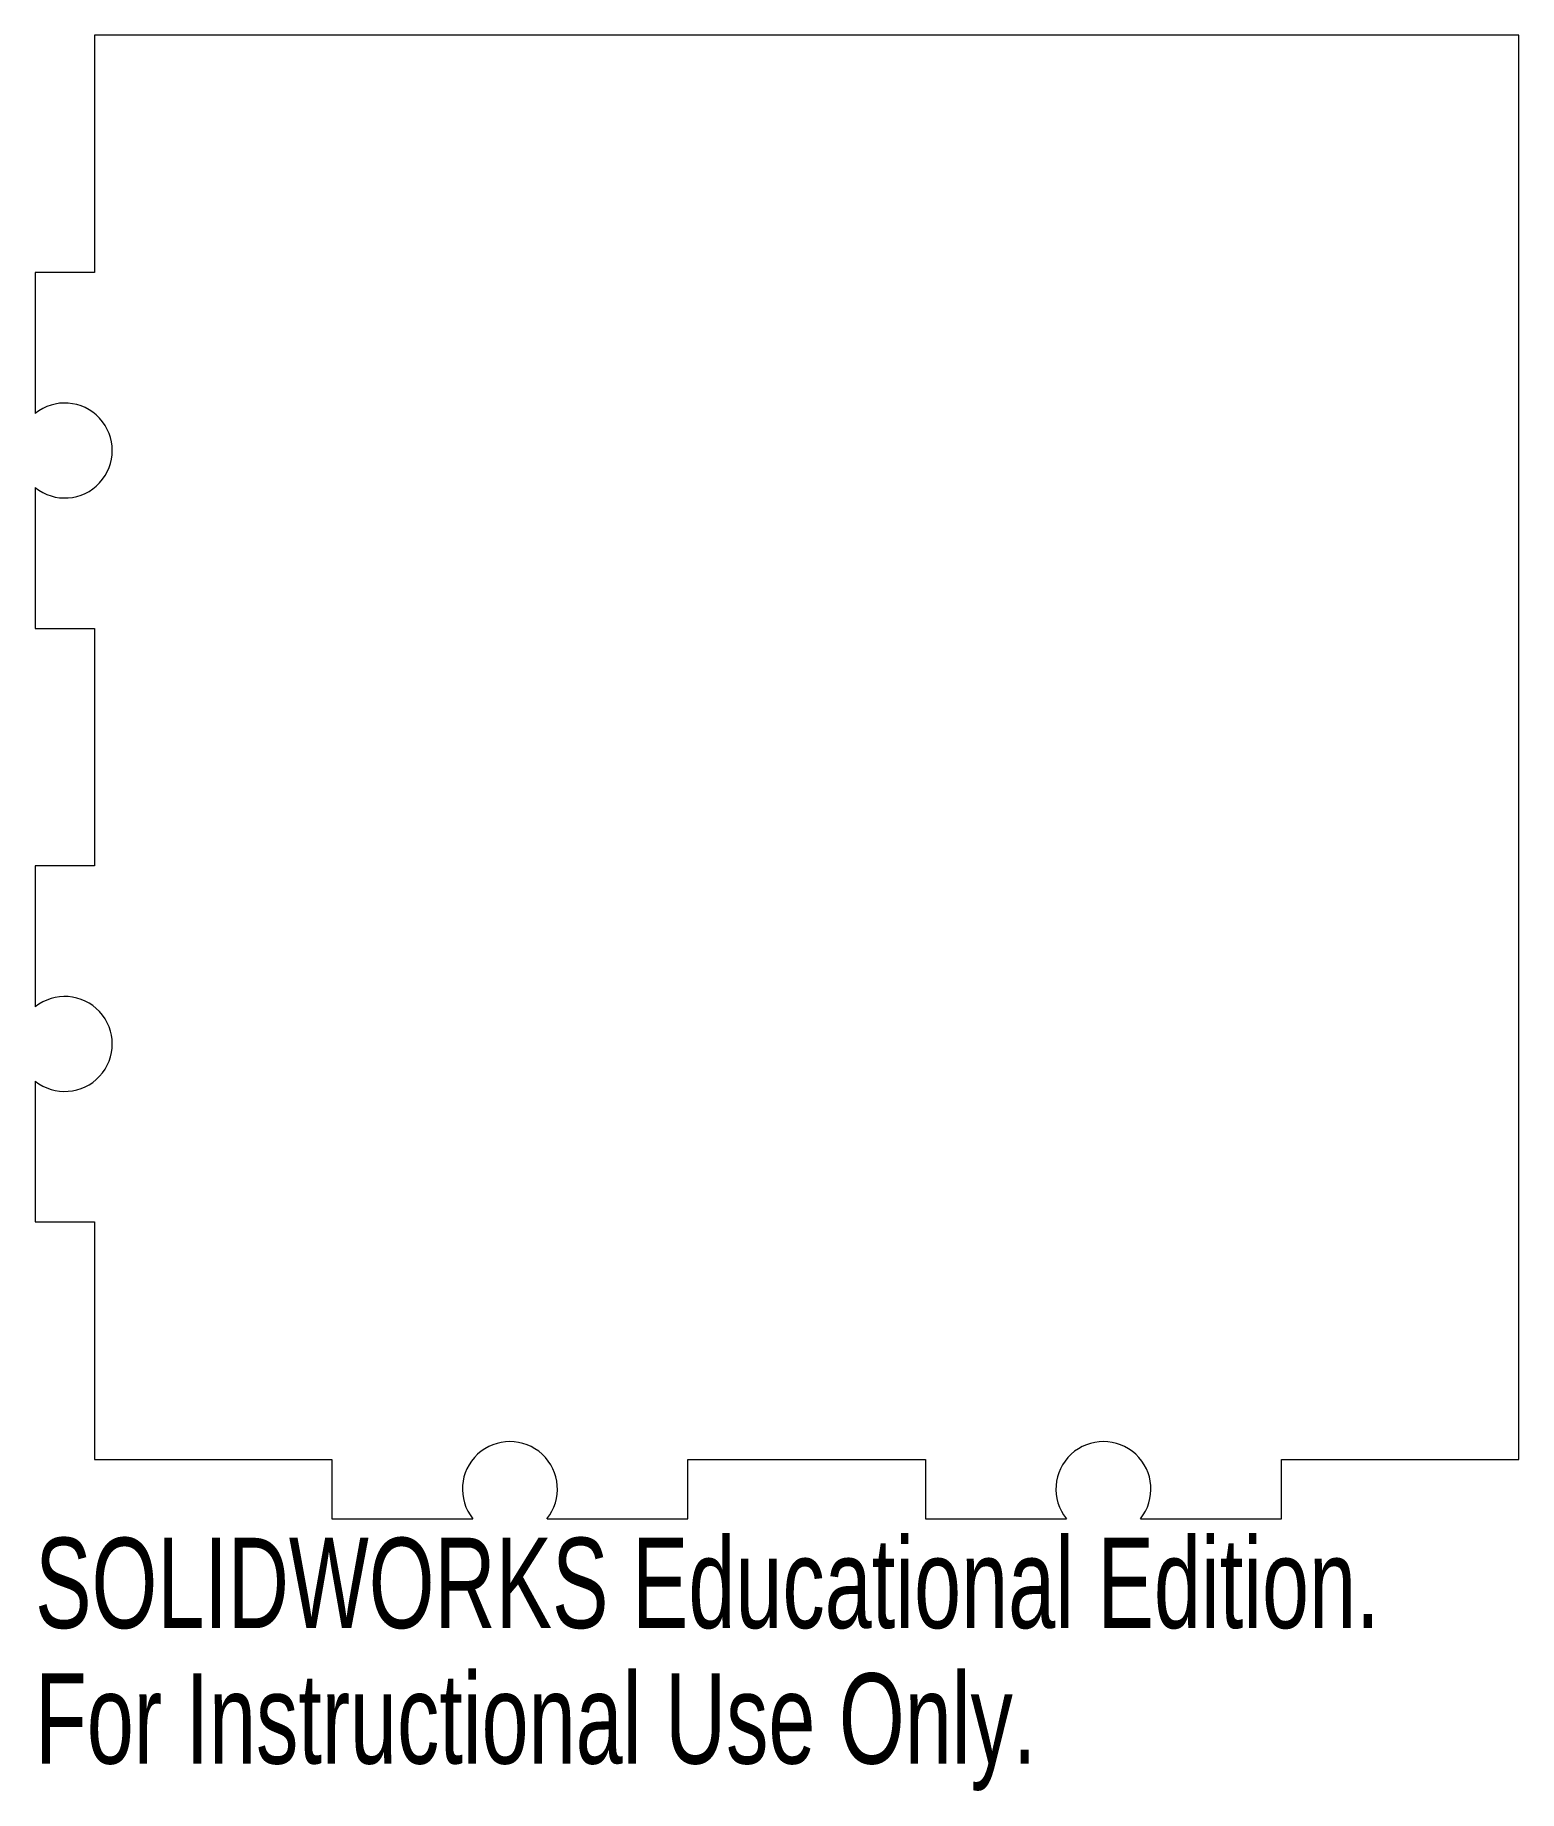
# Model space of a CAD drawing. Header units: inches. Extents: x -0.13 to 3, y -3.7 to 0.
import ezdxf

# ---------------------------------------------------------------- set-up
doc = ezdxf.new("R2010")
doc.units = ezdxf.units.IN
doc.header["$MEASUREMENT"] = 0
doc.styles.add('SLDTEXTSTYLE0', font='TXT', dxfattribs={"width": 0.7})

msp = doc.modelspace()

# ---------------------------------------------------------------- linework, layer by layer
at = {"color": 7, "linetype": 'Continuous', "lineweight": 15}
for p, q in [((3, 0), (0, 0)), ((0, 0), (0, -0.5)), ((3, -3), (3, 0)), ((-0.125, -0.5), (-0.125, -0.7969)), ((0, -0.5), (-0.125, -0.5)), ((-0.125, -0.9531), (-0.125, -1.25)), ((-0.125, -1.25), (0, -1.25)), ((0, -1.25), (0, -1.75)), ((-0.125, -1.75), (-0.125, -2.0469)), ((0, -1.75), (-0.125, -1.75)), ((-0.125, -2.2031), (-0.125, -2.5)), ((-0.125, -2.5), (0, -2.5)), ((0, -2.5), (0, -3)), ((0, -3), (0.5, -3)), ((0.5, -3), (0.5, -3.125)), ((1.25, -3), (1.75, -3)), ((1.25, -3.125), (1.25, -3)), ((1.75, -3), (1.75, -3.125)), ((2.5, -3), (3, -3)), ((2.5, -3.125), (2.5, -3)), ((0.5, -3.125), (0.7969, -3.125)), ((0.9531, -3.125), (1.25, -3.125)), ((1.75, -3.125), (2.0469, -3.125)), ((2.2031, -3.125), (2.5, -3.125))]:
    msp.add_line(p, q, dxfattribs=at)
for centre, start, end in [((-0.0625, -0.875), 231.3178, 128.6822), ((-0.0625, -2.125), 231.3178, 128.6822), ((0.875, -3.0625), 321.3178, 218.6822), ((2.125, -3.0625), 321.3178, 218.6822)]:
    msp.add_arc(centre, 0.1, start, end, dxfattribs=at)

# ---------------------------------------------------------------- texts
at = {"color": 7, "linetype": 'Continuous', "char_height": 0.1903, "attachment_point": 1, "style": 'SLDTEXTSTYLE0'}
for s, insert in [('SOLIDWORKS Educational Edition.', (-0.125, -3.1651)), ('For Instructional Use Only.', (-0.125, -3.4506))]:
    msp.add_mtext(s, dxfattribs=dict(at, insert=insert))

doc.saveas('drawing.dxf')
